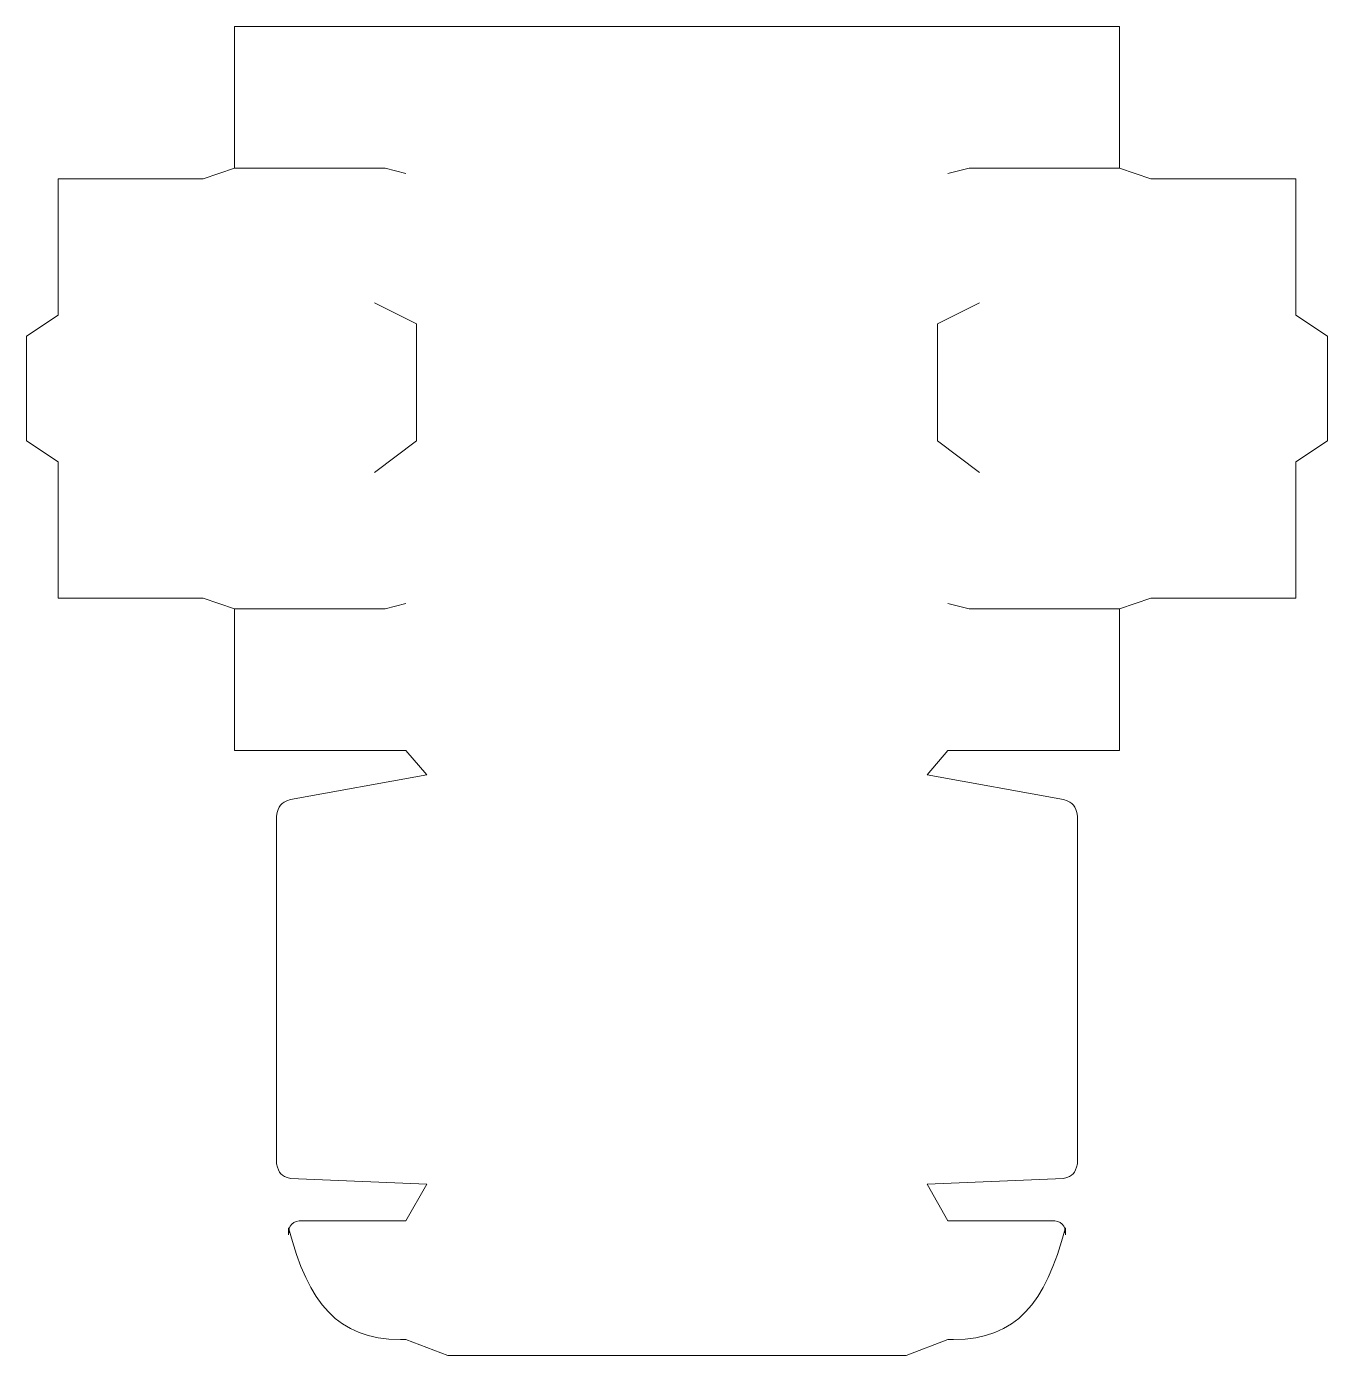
# Model space of a CAD drawing. Header units: inches. Extents: x 0.8 to 15.4, y 0.8 to 15.7.
import ezdxf

# ---------------------------------------------------------------- set-up
doc = ezdxf.new("R2010")
doc.units = ezdxf.units.IN
doc.header["$MEASUREMENT"] = 0

msp = doc.modelspace()

# ---------------------------------------------------------------- linework, layer by layer
at = {"lineweight": 20}
for points in [[(3.757, 7.046), (5.295, 7.323), (5.059, 7.598), (3.13, 7.598), (3.13, 9.193), (2.776, 9.311), (1.142, 9.311), (1.142, 10.846), (0.787, 11.083), (0.787, 12.264), (1.142, 12.5), (1.142, 14.035), (2.776, 14.035), (3.13, 14.154), (3.13, 15.748), (13.091, 15.748), (13.091, 14.154), (13.445, 14.035), (15.079, 14.035), (15.079, 12.5), (15.433, 12.264), (15.433, 11.083), (15.079, 10.846), (15.079, 9.311), (13.445, 9.311), (13.091, 9.193), (13.091, 7.598), (11.161, 7.598), (10.925, 7.323), (12.463, 7.046)], [(3.13, 14.154), (4.823, 14.154), (5.059, 14.094)], [(11.161, 14.094), (11.398, 14.154), (13.091, 14.154)], [(4.705, 12.638), (5.177, 12.402), (5.177, 11.083), (4.705, 10.728)], [(11.516, 12.638), (11.043, 12.402), (11.043, 11.083), (11.516, 10.728)], [(5.059, 9.252), (4.823, 9.193), (3.13, 9.193)], [(11.161, 9.252), (11.398, 9.193), (13.091, 9.193)], [(3.602, 6.86), (3.602, 2.943)], [(12.618, 6.86), (12.618, 2.943)], [(3.894, 2.303), (5.059, 2.303), (5.295, 2.717), (3.757, 2.779)], [(12.463, 2.779), (10.925, 2.717), (11.161, 2.303), (12.327, 2.303)], [(3.736, 2.224), (3.736, 2.146)], [(12.484, 2.146), (12.484, 2.224)], [(11.224, 0.965), (11.161, 0.965), (10.689, 0.787), (5.531, 0.787), (5.059, 0.965), (4.996, 0.965)]]:
    msp.add_lwpolyline(points, dxfattribs=at)
for points in [[(3.602, 6.86), (3.623, 6.979), (3.644, 7.004), (3.757, 7.046)], [(12.463, 7.046), (12.577, 7.004), (12.597, 6.979), (12.618, 6.86)], [(3.757, 2.779), (3.649, 2.811), (3.629, 2.833), (3.602, 2.943)], [(12.618, 2.943), (12.592, 2.833), (12.571, 2.811), (12.463, 2.779)], [(3.736, 2.146), (3.736, 2.257), (3.782, 2.303), (3.894, 2.303)], [(12.327, 2.303), (12.438, 2.303), (12.484, 2.257), (12.484, 2.146)], [(3.736, 2.224), (3.967, 1.364), (4.283, 0.977), (4.996, 0.965)], [(12.484, 2.224), (12.254, 1.364), (11.937, 0.977), (11.224, 0.965)]]:
    msp.add_open_spline(points, degree=3, dxfattribs=at)

doc.saveas('drawing.dxf')
